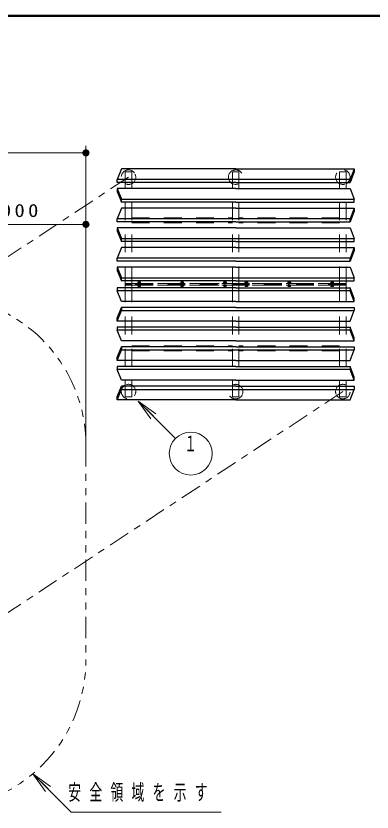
# Model space of a CAD drawing. Units: millimetres on the paper. Extents: x -385 to 0, y 0 to 267.
# Drawn here: x -289.7 to -239.8, y 155.6 to 267 of the extents above; entities that cross this region are included whole.
import ezdxf
from ezdxf.enums import TextEntityAlignment as Align

# ---------------------------------------------------------------- set-up
doc = ezdxf.new("R2010")
doc.units = ezdxf.units.MM
for name, pattern in [('USER1', [4.5, 2.5, -2]), ('USER2', [6, 3, -1, 1, -1]), ('USER3', [8, 3, -1, 1, -1, 1, -1])]:
    doc.linetypes.add(name, pattern=pattern)
doc.layers.add('1_50', color=7, linetype='Continuous', lineweight=25)
doc.layers.add('NAKAMURA図枠', color=7, linetype='Continuous', lineweight=13)
doc.styles.add('ＭＳ ゴシック', font='')
doc.styles.get('ＭＳ ゴシック').set_extended_font_data('MS Gothic')

# ---------------------------------------------------------------- blocks, each defined once
blk = doc.blocks.new('filled_dot')
at = {"color": 0, "linetype": 'Continuous', "lineweight": -2, "const_width": 1.25}
blk.add_lwpolyline([(-0.625, 0, 1), (0.625, 0, 1)], format="xyb", close=True, dxfattribs=at)

msp = doc.modelspace()

# ---------------------------------------------------------------- linework, layer by layer
at = {"layer": '1_50', "lineweight": 13}
for p, q in [((-279.857, 207.945), (-279.857, 248.836)), ((-351.639, 247.836), (-279.857, 247.836)), ((-279.857, 207.945), (-279.857, 238.836)), ((-299.857, 237.836), (-279.857, 237.836)), ((-270.771, 210.633), (-272.538, 213.108)), ((-272.538, 213.108), (-270.063, 211.341)), ((-272.538, 213.108), (-270.417, 210.987)), ((-272.538, 213.108), (-267.32, 207.89)), ((-285.513, 158.499), (-287.281, 160.974)), ((-287.281, 160.974), (-284.806, 159.206)), ((-287.281, 160.974), (-285.16, 158.852))]:
    msp.add_line(p, q, dxfattribs=at)
at = {"layer": '1_50'}
for p, q in [((-274.9, 245.616), (-275.5, 244.131)), ((-258.9, 245.616), (-274.9, 245.616)), ((-258.9, 245.616), (-242.3, 245.616)), ((-242.3, 245.616), (-242.9, 244.131)), ((-242.3, 245.192), (-242.9, 243.707)), ((-242.3, 245.616), (-242.3, 245.192)), ((-275.5, 243.707), (-275.5, 244.131)), ((-242.9, 244.131), (-275.5, 244.131)), ((-242.9, 243.707), (-242.9, 244.131)), ((-258.9, 243.707), (-275.5, 243.707)), ((-275.5, 242.858), (-275.5, 242.434)), ((-275.5, 242.858), (-274.9, 241.374)), ((-258.9, 242.858), (-275.5, 242.858)), ((-258.9, 243.707), (-242.9, 243.707)), ((-258.9, 242.858), (-242.9, 242.858)), ((-242.9, 242.858), (-242.3, 241.374)), ((-275.5, 242.434), (-274.9, 240.949)), ((-274.9, 240.949), (-274.9, 241.374)), ((-274.9, 241.374), (-242.3, 241.374)), ((-258.9, 240.949), (-274.9, 240.949)), ((-258.9, 240.949), (-242.3, 240.949)), ((-242.3, 240.949), (-242.3, 241.374)), ((-274.9, 240.101), (-275.5, 238.616)), ((-258.9, 240.101), (-274.9, 240.101)), ((-258.9, 240.101), (-242.3, 240.101)), ((-242.3, 240.101), (-242.9, 238.616)), ((-242.3, 239.676), (-242.9, 238.192)), ((-242.3, 240.101), (-242.3, 239.676)), ((-275.5, 238.192), (-275.5, 238.616)), ((-242.9, 238.616), (-275.5, 238.616)), ((-242.9, 238.192), (-242.9, 238.616)), ((-258.9, 238.192), (-275.5, 238.192)), ((-275.5, 237.343), (-275.5, 236.919)), ((-275.5, 237.343), (-274.9, 235.858)), ((-258.9, 237.343), (-275.5, 237.343)), ((-258.9, 238.192), (-242.9, 238.192)), ((-258.9, 237.343), (-242.9, 237.343)), ((-242.9, 237.343), (-242.3, 235.858)), ((-275.5, 236.919), (-274.9, 235.434)), ((-274.9, 235.434), (-274.9, 235.858)), ((-274.9, 235.858), (-242.3, 235.858)), ((-258.9, 235.434), (-274.9, 235.434)), ((-258.9, 235.434), (-242.3, 235.434)), ((-242.3, 235.434), (-242.3, 235.858)), ((-274.9, 234.585), (-275.5, 233.1)), ((-258.9, 234.585), (-274.9, 234.585)), ((-258.9, 234.585), (-242.3, 234.585)), ((-242.3, 234.585), (-242.9, 233.1)), ((-242.3, 234.161), (-242.9, 232.676)), ((-242.3, 234.585), (-242.3, 234.161)), ((-275.5, 232.676), (-275.5, 233.1)), ((-242.9, 233.1), (-275.5, 233.1)), ((-242.9, 232.676), (-242.9, 233.1)), ((-258.9, 232.676), (-275.5, 232.676)), ((-275.5, 231.828), (-275.5, 231.403)), ((-275.5, 231.828), (-274.9, 230.343)), ((-258.9, 231.828), (-275.5, 231.828)), ((-258.9, 232.676), (-242.9, 232.676)), ((-258.9, 231.828), (-242.9, 231.828)), ((-242.9, 231.828), (-242.3, 230.343)), ((-275.5, 231.403), (-274.9, 229.918)), ((-274.9, 229.918), (-274.9, 230.343)), ((-274.9, 230.343), (-242.3, 230.343)), ((-258.9, 229.918), (-274.9, 229.918)), ((-258.9, 229.918), (-242.3, 229.918)), ((-242.3, 229.918), (-242.3, 230.343)), ((-275.5, 228.965), (-275.5, 228.541)), ((-258.9, 228.965), (-275.5, 228.965)), ((-242.9, 228.541), (-275.5, 228.541)), ((-274.9, 227.056), (-275.5, 228.541)), ((-273.45, 229.442), (-274.35, 229.442)), ((-274.35, 229.442), (-273.45, 229.442)), ((-258.45, 229.442), (-259.35, 229.442)), ((-259.35, 229.442), (-258.45, 229.442)), ((-258.9, 228.965), (-242.9, 228.965)), ((-243.45, 229.442), (-244.35, 229.442)), ((-244.35, 229.442), (-243.45, 229.442)), ((-242.9, 228.965), (-242.9, 228.541)), ((-242.3, 227.48), (-242.9, 228.965)), ((-242.3, 227.056), (-242.9, 228.541)), ((-242.3, 227.056), (-242.3, 227.48)), ((-275.5, 224.723), (-274.9, 226.208)), ((-258.9, 227.056), (-274.9, 227.056)), ((-274.9, 226.208), (-274.9, 225.783)), ((-258.9, 226.208), (-274.9, 226.208)), ((-258.9, 227.056), (-242.3, 227.056)), ((-258.9, 226.208), (-242.3, 226.208)), ((-242.3, 226.208), (-242.3, 225.783)), ((-275.5, 224.298), (-274.9, 225.783)), ((-274.9, 225.783), (-242.3, 225.783)), ((-242.9, 224.298), (-242.3, 225.783)), ((-275.5, 224.298), (-275.5, 224.723)), ((-258.9, 224.298), (-275.5, 224.298)), ((-258.9, 224.298), (-242.9, 224.298)), ((-275.5, 223.45), (-275.5, 223.026)), ((-258.9, 223.45), (-275.5, 223.45)), ((-242.9, 223.026), (-275.5, 223.026)), ((-274.9, 221.541), (-275.5, 223.026)), ((-258.9, 223.45), (-242.9, 223.45)), ((-242.9, 223.45), (-242.9, 223.026)), ((-242.3, 221.965), (-242.9, 223.45)), ((-242.3, 221.541), (-242.9, 223.026)), ((-242.3, 221.541), (-242.3, 221.965)), ((-275.5, 219.207), (-274.9, 220.692)), ((-258.9, 221.541), (-274.9, 221.541)), ((-274.9, 220.692), (-274.9, 220.268)), ((-258.9, 220.692), (-274.9, 220.692)), ((-258.9, 221.541), (-242.3, 221.541)), ((-258.9, 220.692), (-242.3, 220.692)), ((-242.3, 220.692), (-242.3, 220.268)), ((-275.5, 218.783), (-274.9, 220.268)), ((-274.9, 220.268), (-242.3, 220.268)), ((-242.9, 218.783), (-242.3, 220.268)), ((-275.5, 218.783), (-275.5, 219.207)), ((-258.9, 218.783), (-275.5, 218.783)), ((-258.9, 218.783), (-242.9, 218.783)), ((-275.5, 217.935), (-275.5, 217.51)), ((-258.9, 217.935), (-275.5, 217.935)), ((-242.9, 217.51), (-275.5, 217.51)), ((-274.9, 216.025), (-275.5, 217.51)), ((-258.9, 217.935), (-242.9, 217.935)), ((-242.9, 217.935), (-242.9, 217.51)), ((-242.3, 216.45), (-242.9, 217.935)), ((-242.3, 216.025), (-242.9, 217.51)), ((-242.3, 216.025), (-242.3, 216.45)), ((-275.5, 213.692), (-274.9, 215.177)), ((-258.9, 216.025), (-274.9, 216.025)), ((-274.9, 215.177), (-274.9, 214.753)), ((-258.9, 215.177), (-274.9, 215.177)), ((-258.9, 216.025), (-242.3, 216.025)), ((-258.9, 215.177), (-242.3, 215.177)), ((-242.3, 215.177), (-242.3, 214.753)), ((-275.5, 213.268), (-274.9, 214.753)), ((-274.9, 214.753), (-242.3, 214.753)), ((-242.9, 213.268), (-242.3, 214.753)), ((-275.5, 213.268), (-275.5, 213.692)), ((-258.9, 213.268), (-275.5, 213.268)), ((-258.9, 213.268), (-242.9, 213.268))]:
    msp.add_line(p, q, dxfattribs=at)
at = {"layer": '1_50', "linetype": 'USER1', "lineweight": 13}
for p, q in [((-274.35, 229.442), (-274.35, 245.192)), ((-273.9, 245.192), (-274.35, 245.192)), ((-273.9, 245.192), (-273.45, 245.192)), ((-273.45, 229.442), (-273.45, 245.192)), ((-259.35, 229.442), (-259.35, 245.192)), ((-258.9, 245.192), (-259.35, 245.192)), ((-258.9, 245.192), (-258.45, 245.192)), ((-258.45, 229.442), (-258.45, 245.192)), ((-243.9, 245.192), (-244.35, 245.192)), ((-244.35, 229.442), (-244.35, 245.192)), ((-243.9, 245.192), (-243.45, 245.192)), ((-243.45, 229.442), (-243.45, 245.192)), ((-274.35, 243.692), (-273.45, 243.692)), ((-259.35, 243.692), (-258.45, 243.692)), ((-244.35, 243.692), (-243.45, 243.692)), ((-273.45, 238.744), (-259.35, 238.744)), ((-244.35, 238.744), (-258.45, 238.744)), ((-273.45, 238.064), (-259.35, 238.064)), ((-244.35, 238.064), (-258.45, 238.064)), ((-274.35, 229.562), (-243.45, 229.562)), ((-243.45, 229.562), (-274.35, 229.562)), ((-272.19, 229.592), (-272.61, 229.592)), ((-272.61, 229.592), (-272.61, 229.562)), ((-272.569, 229.752), (-272.596, 229.737)), ((-272.596, 229.607), (-272.596, 229.737)), ((-272.569, 229.592), (-272.596, 229.607)), ((-272.23, 229.752), (-272.569, 229.752)), ((-272.23, 229.592), (-272.569, 229.592)), ((-272.5, 229.742), (-272.5, 229.242)), ((-272.3, 229.742), (-272.5, 229.742)), ((-272.498, 229.737), (-272.498, 229.607)), ((-272.302, 229.737), (-272.302, 229.607)), ((-272.3, 229.742), (-272.3, 229.242)), ((-272.23, 229.752), (-272.204, 229.737)), ((-272.23, 229.592), (-272.204, 229.607)), ((-272.204, 229.607), (-272.204, 229.737)), ((-272.19, 229.562), (-272.19, 229.592)), ((-271.19, 229.562), (-271.61, 229.562)), ((-266.19, 229.592), (-266.61, 229.592)), ((-266.61, 229.592), (-266.61, 229.562)), ((-266.19, 229.562), (-266.61, 229.562)), ((-266.569, 229.752), (-266.596, 229.737)), ((-266.596, 229.607), (-266.596, 229.737)), ((-266.569, 229.592), (-266.596, 229.607)), ((-266.23, 229.752), (-266.569, 229.752)), ((-266.23, 229.592), (-266.569, 229.592)), ((-266.5, 229.742), (-266.5, 229.242)), ((-266.3, 229.742), (-266.5, 229.742)), ((-266.498, 229.737), (-266.498, 229.607)), ((-266.302, 229.737), (-266.302, 229.607)), ((-266.3, 229.742), (-266.3, 229.242)), ((-266.23, 229.752), (-266.204, 229.737)), ((-266.23, 229.592), (-266.204, 229.607)), ((-266.204, 229.607), (-266.204, 229.737)), ((-266.19, 229.562), (-266.19, 229.592)), ((-261.61, 229.562), (-261.19, 229.562)), ((-260.61, 229.592), (-260.19, 229.592)), ((-260.61, 229.562), (-260.61, 229.592)), ((-260.569, 229.752), (-260.596, 229.737)), ((-260.596, 229.607), (-260.596, 229.737)), ((-260.569, 229.592), (-260.596, 229.607)), ((-260.569, 229.752), (-260.23, 229.752)), ((-260.569, 229.592), (-260.23, 229.592)), ((-260.5, 229.742), (-260.5, 229.242)), ((-260.5, 229.742), (-260.3, 229.742)), ((-260.498, 229.737), (-260.498, 229.607)), ((-260.302, 229.737), (-260.302, 229.607)), ((-260.3, 229.742), (-260.3, 229.242)), ((-260.23, 229.752), (-260.204, 229.737)), ((-260.23, 229.592), (-260.204, 229.607)), ((-260.204, 229.607), (-260.204, 229.737)), ((-260.19, 229.592), (-260.19, 229.562)), ((-257.19, 229.592), (-257.61, 229.592)), ((-257.61, 229.592), (-257.61, 229.562)), ((-257.569, 229.752), (-257.596, 229.737)), ((-257.596, 229.607), (-257.596, 229.737)), ((-257.569, 229.592), (-257.596, 229.607)), ((-257.23, 229.752), (-257.569, 229.752)), ((-257.23, 229.592), (-257.569, 229.592)), ((-257.5, 229.742), (-257.5, 229.242)), ((-257.3, 229.742), (-257.5, 229.742)), ((-257.498, 229.737), (-257.498, 229.607)), ((-257.302, 229.737), (-257.302, 229.607)), ((-257.3, 229.742), (-257.3, 229.242)), ((-257.23, 229.752), (-257.204, 229.737)), ((-257.23, 229.592), (-257.204, 229.607)), ((-257.204, 229.607), (-257.204, 229.737)), ((-257.19, 229.562), (-257.19, 229.592)), ((-256.19, 229.562), (-256.61, 229.562)), ((-251.61, 229.592), (-251.19, 229.592)), ((-251.61, 229.562), (-251.61, 229.592)), ((-251.61, 229.562), (-251.19, 229.562)), ((-251.569, 229.752), (-251.596, 229.737)), ((-251.596, 229.607), (-251.596, 229.737)), ((-251.569, 229.592), (-251.596, 229.607)), ((-251.569, 229.752), (-251.23, 229.752)), ((-251.569, 229.592), (-251.23, 229.592)), ((-251.5, 229.742), (-251.5, 229.242)), ((-251.5, 229.742), (-251.3, 229.742)), ((-251.498, 229.737), (-251.498, 229.607)), ((-251.302, 229.737), (-251.302, 229.607)), ((-251.3, 229.742), (-251.3, 229.242)), ((-251.23, 229.752), (-251.204, 229.737)), ((-251.23, 229.592), (-251.204, 229.607)), ((-251.204, 229.607), (-251.204, 229.737)), ((-251.19, 229.592), (-251.19, 229.562)), ((-246.61, 229.562), (-246.19, 229.562)), ((-245.61, 229.592), (-245.19, 229.592)), ((-245.61, 229.562), (-245.61, 229.592)), ((-245.569, 229.752), (-245.596, 229.737)), ((-245.596, 229.607), (-245.596, 229.737)), ((-245.569, 229.592), (-245.596, 229.607)), ((-245.569, 229.752), (-245.23, 229.752)), ((-245.569, 229.592), (-245.23, 229.592)), ((-245.5, 229.742), (-245.5, 229.242)), ((-245.5, 229.742), (-245.3, 229.742)), ((-245.498, 229.737), (-245.498, 229.607)), ((-245.302, 229.737), (-245.302, 229.607)), ((-245.3, 229.742), (-245.3, 229.242)), ((-245.23, 229.752), (-245.204, 229.737)), ((-245.23, 229.592), (-245.204, 229.607)), ((-245.204, 229.607), (-245.204, 229.737)), ((-245.19, 229.592), (-245.19, 229.562)), ((-274.35, 229.442), (-274.35, 213.692)), ((-243.45, 229.442), (-274.35, 229.442)), ((-274.35, 229.322), (-243.45, 229.322)), ((-243.45, 229.322), (-274.35, 229.322)), ((-273.45, 229.442), (-273.45, 213.692)), ((-272.61, 229.292), (-272.61, 229.322)), ((-272.19, 229.292), (-272.61, 229.292)), ((-272.584, 229.242), (-272.584, 229.292)), ((-272.584, 229.292), (-272.216, 229.292)), ((-272.584, 229.242), (-272.216, 229.242)), ((-272.58, 229.242), (-272.58, 229.222)), ((-272.22, 229.242), (-272.58, 229.242)), ((-272.32, 229.122), (-272.48, 229.122)), ((-272.4, 229.242), (-272.413, 229.292)), ((-272.386, 229.242), (-272.4, 229.292)), ((-272.22, 229.242), (-272.22, 229.222)), ((-272.216, 229.242), (-272.216, 229.292)), ((-272.19, 229.322), (-272.19, 229.292)), ((-271.19, 229.322), (-271.61, 229.322)), ((-266.19, 229.322), (-266.61, 229.322)), ((-266.61, 229.292), (-266.61, 229.322)), ((-266.19, 229.292), (-266.61, 229.292)), ((-266.584, 229.242), (-266.584, 229.292)), ((-266.584, 229.292), (-266.216, 229.292)), ((-266.584, 229.242), (-266.216, 229.242)), ((-266.58, 229.242), (-266.58, 229.222)), ((-266.22, 229.242), (-266.58, 229.242)), ((-266.32, 229.122), (-266.48, 229.122)), ((-266.4, 229.242), (-266.413, 229.292)), ((-266.386, 229.242), (-266.4, 229.292)), ((-266.22, 229.242), (-266.22, 229.222)), ((-266.216, 229.242), (-266.216, 229.292)), ((-266.19, 229.322), (-266.19, 229.292)), ((-261.61, 229.322), (-261.19, 229.322)), ((-260.61, 229.322), (-260.61, 229.292)), ((-260.61, 229.292), (-260.19, 229.292)), ((-260.584, 229.242), (-260.584, 229.292)), ((-260.216, 229.292), (-260.584, 229.292)), ((-260.216, 229.242), (-260.584, 229.242)), ((-260.58, 229.242), (-260.58, 229.222)), ((-260.58, 229.242), (-260.22, 229.242)), ((-260.48, 229.122), (-260.32, 229.122)), ((-260.413, 229.242), (-260.4, 229.292)), ((-260.4, 229.242), (-260.386, 229.292)), ((-260.22, 229.242), (-260.22, 229.222)), ((-260.216, 229.242), (-260.216, 229.292)), ((-260.19, 229.292), (-260.19, 229.322)), ((-259.35, 229.442), (-259.35, 213.692)), ((-258.45, 229.442), (-258.45, 213.692)), ((-257.61, 229.292), (-257.61, 229.322)), ((-257.19, 229.292), (-257.61, 229.292)), ((-257.584, 229.242), (-257.584, 229.292)), ((-257.584, 229.292), (-257.216, 229.292)), ((-257.584, 229.242), (-257.216, 229.242)), ((-257.58, 229.242), (-257.58, 229.222)), ((-257.22, 229.242), (-257.58, 229.242)), ((-257.32, 229.122), (-257.48, 229.122)), ((-257.4, 229.242), (-257.413, 229.292)), ((-257.386, 229.242), (-257.4, 229.292)), ((-257.22, 229.242), (-257.22, 229.222)), ((-257.216, 229.242), (-257.216, 229.292)), ((-257.19, 229.322), (-257.19, 229.292)), ((-256.19, 229.322), (-256.61, 229.322)), ((-251.61, 229.322), (-251.19, 229.322)), ((-251.61, 229.322), (-251.61, 229.292)), ((-251.61, 229.292), (-251.19, 229.292)), ((-251.584, 229.242), (-251.584, 229.292)), ((-251.216, 229.292), (-251.584, 229.292)), ((-251.216, 229.242), (-251.584, 229.242)), ((-251.58, 229.242), (-251.58, 229.222)), ((-251.58, 229.242), (-251.22, 229.242)), ((-251.48, 229.122), (-251.32, 229.122)), ((-251.413, 229.242), (-251.4, 229.292)), ((-251.4, 229.242), (-251.386, 229.292)), ((-251.22, 229.242), (-251.22, 229.222)), ((-251.216, 229.242), (-251.216, 229.292)), ((-251.19, 229.292), (-251.19, 229.322)), ((-246.61, 229.322), (-246.19, 229.322)), ((-245.61, 229.322), (-245.61, 229.292)), ((-245.61, 229.292), (-245.19, 229.292)), ((-245.584, 229.242), (-245.584, 229.292)), ((-245.216, 229.292), (-245.584, 229.292)), ((-245.216, 229.242), (-245.584, 229.242)), ((-245.58, 229.242), (-245.58, 229.222)), ((-245.58, 229.242), (-245.22, 229.242)), ((-245.48, 229.122), (-245.32, 229.122)), ((-245.413, 229.242), (-245.4, 229.292)), ((-245.4, 229.242), (-245.386, 229.292)), ((-245.22, 229.242), (-245.22, 229.222)), ((-245.216, 229.242), (-245.216, 229.292)), ((-245.19, 229.292), (-245.19, 229.322)), ((-244.35, 229.442), (-244.35, 213.692)), ((-243.45, 229.442), (-243.45, 213.692)), ((-273.45, 220.82), (-259.35, 220.82)), ((-244.35, 220.82), (-258.45, 220.82)), ((-273.45, 220.14), (-259.35, 220.14)), ((-244.35, 220.14), (-258.45, 220.14)), ((-273.45, 215.192), (-274.35, 215.192)), ((-258.45, 215.192), (-259.35, 215.192)), ((-243.45, 215.192), (-244.35, 215.192)), ((-273.9, 213.692), (-274.35, 213.692)), ((-273.9, 213.692), (-273.45, 213.692)), ((-258.9, 213.692), (-259.35, 213.692)), ((-258.9, 213.692), (-258.45, 213.692)), ((-243.9, 213.692), (-244.35, 213.692)), ((-243.9, 213.692), (-243.45, 213.692))]:
    msp.add_line(p, q, dxfattribs=at)
at = {"layer": '1_50', "linetype": 'USER2', "lineweight": 13}
for p, q in [((-273.9, 244.442), (-330.748, 206.945)), ((-243.9, 214.442), (-300.748, 176.945))]:
    msp.add_line(p, q, dxfattribs=at)
at = {"layer": '1_50', "linetype": 'USER3', "lineweight": 13}
msp.add_line((-279.857, 206.945), (-279.857, 176.945), dxfattribs=at)
at = {"layer": '1_50', "lineweight": 13}
msp.add_lwpolyline([(-287.281, 160.974), (-281.919, 155.611), (-260.919, 155.611)], dxfattribs=at)
msp.add_circle((-265.198, 205.768), 3, dxfattribs=at)
at = {"layer": '1_50', "linetype": 'USER1', "lineweight": 13}
for centre, radius, start, end in [((-273.9, 244.442), 1.016, 34.34649, 243.71008), ((-273.9, 244.442), 1.016, 34.34649, 243.71008), ((-258.9, 244.442), 1.016, 34.34649, 145.65351), ((-258.9, 244.442), 1.016, 34.34649, 145.65351), ((-243.9, 244.442), 1.016, 296.28992, 145.65351), ((-243.9, 244.442), 1.016, 296.28992, 145.65351), ((-273.9, 244.442), 1.016, 243.71008, 34.34649), ((-273.9, 244.442), 1.016, 243.71008, 34.34649), ((-258.9, 244.442), 1.016, 145.65351, 34.34649), ((-258.9, 244.442), 1.016, 145.65351, 34.34649), ((-243.9, 244.442), 1.016, 145.65351, 296.28992), ((-243.9, 244.442), 1.016, 145.65351, 296.28992), ((-272.569, 229.575), 0.177, 66.13495, 89.99996), ((-272.569, 229.769), 0.177, 270.00003, 293.86506), ((-272.4, 229.752), 0.15, 0.00001, 180), ((-272.4, 229.752), 0.13, 0.00001, 180), ((-272.4, 229.428), 0.324, 72.41195, 107.58808), ((-272.4, 229.916), 0.324, 252.41194, 287.58807), ((-272.23, 229.575), 0.177, 90.00002, 113.86508), ((-272.23, 229.769), 0.177, 246.13494, 270), ((-266.569, 229.575), 0.177, 66.13495, 89.99996), ((-266.569, 229.769), 0.177, 270.00003, 293.86506), ((-266.4, 229.752), 0.15, 0.00001, 180), ((-266.4, 229.752), 0.13, 0.00001, 180), ((-266.4, 229.428), 0.324, 72.41195, 107.58808), ((-266.4, 229.916), 0.324, 252.41194, 287.58807), ((-266.23, 229.575), 0.177, 90.00002, 113.86508), ((-266.23, 229.769), 0.177, 246.13494, 270), ((-260.569, 229.575), 0.177, 66.13492, 89.99998), ((-260.569, 229.769), 0.177, 270, 293.86506), ((-260.4, 229.752), 0.15, 360, 179.99999), ((-260.4, 229.752), 0.13, 360, 179.99999), ((-260.4, 229.428), 0.324, 72.41192, 107.58805), ((-260.4, 229.916), 0.324, 252.41193, 287.58806), ((-260.23, 229.575), 0.177, 90.00004, 113.86505), ((-260.23, 229.769), 0.177, 246.13494, 269.99997), ((-257.569, 229.575), 0.177, 66.13495, 89.99996), ((-257.569, 229.769), 0.177, 270.00003, 293.86506), ((-257.4, 229.752), 0.15, 0.00001, 180), ((-257.4, 229.752), 0.13, 0.00001, 180), ((-257.4, 229.428), 0.324, 72.41195, 107.58808), ((-257.4, 229.916), 0.324, 252.41194, 287.58807), ((-257.23, 229.575), 0.177, 90.00002, 113.86508), ((-257.23, 229.769), 0.177, 246.13494, 270), ((-251.569, 229.575), 0.177, 66.13492, 89.99998), ((-251.569, 229.769), 0.177, 270, 293.86506), ((-251.4, 229.752), 0.15, 360, 179.99999), ((-251.4, 229.752), 0.13, 360, 179.99999), ((-251.4, 229.428), 0.324, 72.41192, 107.58805), ((-251.4, 229.916), 0.324, 252.41193, 287.58806), ((-251.23, 229.575), 0.177, 90.00004, 113.86505), ((-251.23, 229.769), 0.177, 246.13494, 269.99997), ((-245.569, 229.575), 0.177, 66.13492, 89.99998), ((-245.569, 229.769), 0.177, 270, 293.86506), ((-245.4, 229.752), 0.15, 360, 179.99999), ((-245.4, 229.752), 0.13, 360, 179.99999), ((-245.4, 229.428), 0.324, 72.41192, 107.58805), ((-245.4, 229.916), 0.324, 252.41193, 287.58806), ((-245.23, 229.575), 0.177, 90.00004, 113.86505), ((-245.23, 229.769), 0.177, 246.13494, 269.99997), ((-272.48, 229.222), 0.1, 180, 270), ((-272.32, 229.222), 0.1, 270, 0), ((-266.48, 229.222), 0.1, 180, 270), ((-266.32, 229.222), 0.1, 270, 0), ((-260.48, 229.222), 0.1, 180, 270), ((-260.32, 229.222), 0.1, 270, 0), ((-257.48, 229.222), 0.1, 180, 270), ((-257.32, 229.222), 0.1, 270, 0), ((-251.48, 229.222), 0.1, 180, 270), ((-251.32, 229.222), 0.1, 270, 0), ((-245.48, 229.222), 0.1, 180, 270), ((-245.32, 229.222), 0.1, 270, 0), ((-273.9, 214.442), 1.016, 116.28991, 325.65351), ((-273.9, 214.442), 1.016, 116.28991, 325.65351), ((-273.9, 214.442), 1.016, 325.65351, 116.28992), ((-273.9, 214.442), 1.016, 325.65351, 116.28992), ((-258.9, 214.442), 1.016, 325.65351, 214.34649), ((-258.9, 214.442), 1.016, 325.65351, 214.34649), ((-243.9, 214.442), 1.016, 63.71008, 214.34649), ((-243.9, 214.442), 1.016, 63.71008, 214.34649), ((-243.9, 214.442), 1.016, 214.34649, 63.71008), ((-243.9, 214.442), 1.016, 214.34649, 63.71008), ((-258.9, 214.442), 1.016, 214.34649, 325.65351), ((-258.9, 214.442), 1.016, 214.34649, 325.65351)]:
    msp.add_arc(centre, radius, start, end, dxfattribs=at)
at = {"layer": '1_50', "linetype": 'USER3', "lineweight": 13}
for centre, start, end in [((-300.748, 206.945), 0, 90), ((-300.748, 176.945), 270, 0)]:
    msp.add_arc(centre, 20.891, start, end, dxfattribs=at)
at = {"layer": 'NAKAMURA図枠', "lineweight": 50}
msp.add_line((0, 267), (-385, 267), dxfattribs=at)

# ---------------------------------------------------------------- block references
at = {"layer": '1_50', "lineweight": 13, "xscale": 0.4, "yscale": 0.4, "rotation": 180}
for p in [(-279.857, 247.836), (-279.857, 237.836)]:
    msp.add_blockref('filled_dot', p, dxfattribs=at)

# ---------------------------------------------------------------- texts
at = {"layer": '1_50', "style": 'ＭＳ ゴシック', "width": 0.6}
msp.add_text('１', height=2.199, dxfattribs=at).set_placement((-265.198, 208.268), align=Align.TOP_CENTER)
at = {"layer": '1_50', "style": 'ＭＳ ゴシック'}
for s, insert, char_height, attachment_point in [('\\T1.33;\\W1.15;1000', (-289.857, 238.836), 1.833, 8), ('\\T1.64;\\W0.6;安全領域を示す', (-282.335, 158.261), 2.199, 4)]:
    msp.add_mtext(s, dxfattribs=dict(at, insert=insert, char_height=char_height, attachment_point=attachment_point))

doc.saveas('drawing.dxf')
